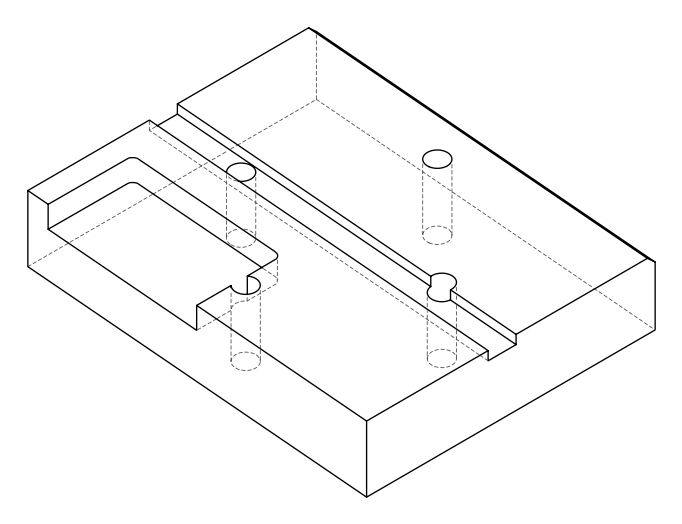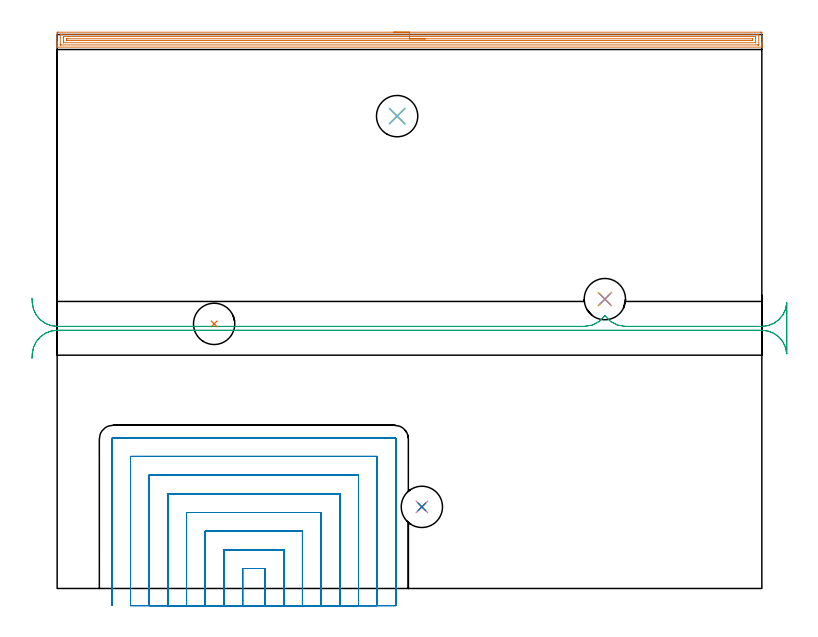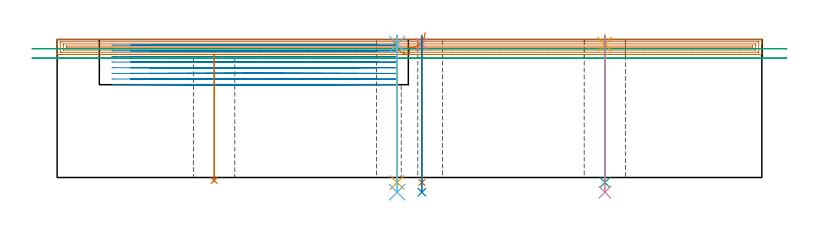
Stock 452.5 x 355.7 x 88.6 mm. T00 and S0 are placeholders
(PLAN: 13 operations, 10 tool changes, 74 min)
(1 AREA_MILL | FG_CHAMFER_SURFACE | UGT0205_001 | 14.68 min | 20849 mm3)
(2 MILL_SLOT | SLOT_PARTIAL_RECTANGULAR | UGT0201_008 | Follow Part, ap 4, ae 75% | 52.31 min | 602057 mm3)
(3 MILL_RECTANGULAR_SLOT | SLOT_RECTANGULAR | UGT0201_004 | Follow Part, ap 8, ae 75% | 4.21 min | 187301 mm3)
(4 SPOT_DRILL | STEP1HOLE | NXT0321_9005460120000 | 0.05 min | 187 mm3)
(5 SPOT_DRILL_1 | STEP1HOLE_1 | NXT0321_9005460120000 | 0.05 min | 6 mm3)
(6 SPOT_DRILL_2 | STEP1HOLE_2 | NXT0321_9005460120000 | 0.05 min | 196 mm3)
(7 DRILL_THROUGH_HOLE_INTO_CENTER | STEP1HOLE | NXT0301_065 | 0.38 min | 5963 mm3)
(8 DRILL_TO_ENLARGE_THROUGH_HOLE | STEP1HOLE | UGT0301_388 | 0.4 min | 40895 mm3)
(9 DRILL_THROUGH_HOLE_INTO_CENTER_1 | STEP1HOLE_1 | NXT0301_065 | 0.38 min | 5238 mm3)
(10 DRILL_TO_ENLARGE_THROUGH_HOLE_1 | STEP1HOLE_1 | UGT0301_388 | 0.4 min | 39218 mm3)
(11 DRILL_THROUGH_HOLE_INTO_CENTER_2 | STEP1HOLE_2 | NXT0301_065 | 0.38 min | 5968 mm3)
(12 DRILL_TO_ENLARGE_THROUGH_HOLE_2 | STEP1HOLE_2 | UGT0301_388 | 0.4 min | 42669 mm3)
(13 INDEXABLE_INSERT_DRILL_THROUGH_HOLE_FROM_SOLID | STEP1HOLE_3 | NXT0302_024 | 0.33 min | 42280 mm3)
(TOOL UGT0205_001 | Chamfer Mill 20 x 3 x 45 deg. | D20 FL50 Z2)
(TOOL UGT0201_008 | End Mill 16 mm | D16 FL32 Z4)
(TOOL UGT0201_004 | End Mill 32 mm | D32 FL53 Z6)
(TOOL NXT0321_9005460120000 | NC Spot Drill, 142deg, 12mm, Carbide, Uncoated | D12 PA142 FL30 Z2)
(TOOL NXT0301_065 | Carbide Drill 9.4mm [860.1-0940-075A1-MM 2214] | D9.4 PA140 FL98 Z2)
(TOOL UGT0301_388 | Twist Drill 26.5 mm | D26.5 PA118 FL165 Z2)
(TOOL NXT0302_024 | Index. Insert Drill 26.5mm [880-D2650L32-03] | D26.5 PA176 FL80 Z2)
(OP 1 AREA_MILL)
G17 G21 G94 G90
T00 M6
G54
G17 G0 G90 X216.25 Y357.2 S1061 M3
G43 Z98.6 H0
Z89.
G94 G1 X216.288 Z88.128 F250.
X216.402 Z87.264
X216.591 Z86.412
X216.853 Z85.58
X217.187 Z84.774
X217.59 Z84.
X218.058 Z83.264
X218.59 Z82.572
X219.179 Z81.929
X219.822 Z81.34
X220.514 Z80.809
X221.25 Z80.34
X222.024 Z79.937
X222.83 Z79.603
X223.662 Z79.341
X224.513 Z79.152
X225.378 Z79.038
X226.25 Z79.
X451.879 Y357.199 Z79.001
X452.29 Y357.196 Z79.002
X452.49 Y357.192 Z79.005
X452.5 Y356.792 Z79.406
Y350.643 Z85.551
Y350.108 Z86.089
Y349.765 Z86.431
Y349.229 Z86.967
Y348.887 Z87.308
Y348.201 Z87.999
Y347.919 Z88.281
X452.498 Y347.757 Z88.435
X452.49 Y347.602 Z88.588
X452.325 Y347.6 Z88.6
X0.174
X0.01 Y347.602 Z88.588
X0.002 Y347.757 Z88.435
X0. Y347.919 Z88.281
Y348.201 Z87.999
Y348.887 Z87.308
Y350.108 Z86.089
Y350.643 Z85.551
Y351.254 Z84.941
Y356.524 Z79.673
X0.003 Y356.792 Z79.406
X0.01 Y357.192 Z79.005
X0.21 Y357.196 Z79.002
X0.621 Y357.2 Z79.
X226.25
Y355.786 Z80.414
X450.092 Y355.785 Z80.415
X450.223 Y355.784 Z80.416
X450.451 Y355.779 Z80.421
X450.491 Y355.771 Z80.429
X450.496 Y355.74 Z80.46
X450.498 Y355.708 Z80.492
X450.5 Y355.512 Z80.688
Y349.23 Z86.97
X450.498 Y349.123 Z87.077
X450.493 Y349.052 Z87.148
X450.488 Y349.02 Z87.18
X450.472 Y349.019 Z87.181
X450.092 Y349.015 Z87.185
X449.962 Y349.014 Z87.186
X2.408 Y349.015 Z87.185
X2.277 Y349.016 Z87.184
X2.049 Y349.021 Z87.179
X2.009 Y349.029 Z87.171
X2.004 Y349.06 Z87.14
X2.002 Y349.092 Z87.108
X2. Y349.288 Z86.912
Y355.57 Z80.63
X2.002 Y355.677 Z80.523
X2.007 Y355.748 Z80.452
X2.012 Y355.78 Z80.42
X2.028 Y355.781 Z80.419
X2.408 Y355.785 Z80.415
X2.538 Y355.786 Z80.414
X226.25
Y354.372 Z81.828
X448.377 Y354.371 Z81.829
X448.435 Y354.37 Z81.83
X448.473 Y354.367 Z81.833
X448.488 Y354.365 Z81.835
X448.49 Y354.348 Z81.852
X448.497 Y354.157 Z82.043
X448.499 Y353.965 Z82.235
X448.5 Y353.278 Z82.922
Y351.33 Z84.87
X448.497 Y350.643 Z85.557
X448.493 Y350.458 Z85.742
X448.487 Y350.435 Z85.765
X448.467 Y350.433 Z85.767
X448.414 Y350.43 Z85.77
X448.304 Y350.429 Z85.771
X4.123
X4.065 Y350.43 Z85.77
X4.027 Y350.433 Z85.767
X4.012 Y350.435 Z85.765
X4.01 Y350.452 Z85.748
X4.003 Y350.643 Z85.557
X4.001 Y350.835 Z85.365
X4. Y351.522 Z84.678
Y353.47 Z82.73
X4.003 Y354.157 Z82.043
X4.007 Y354.342 Z81.858
X4.013 Y354.365 Z81.835
X4.033 Y354.367 Z81.833
X4.086 Y354.369 Z81.831
X4.196 Y354.371 Z81.829
X226.25 Y354.372 Z81.828
Y352.957 Z83.243
X446.359
X446.437 Y352.955 Z83.245
X446.473 Y352.953 Z83.247
X446.489 Y352.951 Z83.249
X446.491 Y352.933 Z83.267
X446.495 Y352.83 Z83.37
X446.5 Y352.417 Z83.783
Y352.4 Z83.8
X446.493 Y351.969 Z84.231
X446.49 Y351.863 Z84.337
X446.481 Y351.849 Z84.351
X446.448 Y351.847 Z84.353
X446.38 Y351.845 Z84.355
X446.19 Y351.843 Z84.357
X6.141
X6.063 Y351.845 Z84.355
X6.027 Y351.847 Z84.353
X6.011 Y351.849 Z84.351
X6.009 Y351.867 Z84.333
X6.005 Y351.97 Z84.23
X6. Y352.383 Z83.817
Y352.4 Z83.8
X6.007 Y352.831 Z83.369
X6.01 Y352.937 Z83.263
X6.019 Y352.951 Z83.249
X6.052 Y352.953 Z83.247
X6.12 Y352.955 Z83.245
X6.31 Y352.957 Z83.243
X226.25
X227.122 Z83.281
X227.986 Z83.395
X228.838 Z83.583
X229.67 Z83.846
X230.476 Z84.18
X231.25 Z84.582
X231.986 Z85.051
X232.678 Z85.582
X233.321 Z86.172
X233.91 Z86.815
X234.441 Z87.507
X234.91 Z88.243
X235.313 Z89.017
X235.647 Z89.822
X235.909 Z90.654
X236.098 Z91.506
X236.212 Z92.371
X236.25 Z93.243
G0 Z98.6
M5
M2
(OP 2 MILL_SLOT)
G17 G21 G94 G90
T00 M6
G54
G17 G0 G90 X133.5 Y-11. S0 M3
G43 Z98.6 H0
Z84.975
G94 G1 Y-8. F250.
Y12.8 F500.
X119.1
Y-8.
Y-11. F250.
X145.5
Y-8.
Y24.8 F500.
X107.1
Y-8.
Y-11. F250.
X157.5
Y-8.
Y36.8 F500.
X95.1
Y-8.
Y-11. F250.
X169.5
Y-8.
Y48.8 F500.
X83.1
Y-8.
Y-11. F250.
X181.5
Y-8.
Y60.8 F500.
X71.1
Y-8.
Y-11. F250.
X193.5
Y-8.
Y72.8 F500.
X59.1
Y-8.
Y-11. F250.
X205.5
Y-8.
Y84.8 F500.
X47.1
Y-8.
Y-11. F250.
X217.5
Y-8.
Y95.9 F500.
G3 X216.6 Y96.8 R0.9
G1 X36.
G3 X35.1 Y95.9 R0.9
G1 Y-8.
Y-11. F250.
G0 X133.5 Z81.35
G1 Y-8.
Y12.8 F500.
X119.1
Y-8.
Y-11. F250.
X145.5
Y-8.
Y24.8 F500.
X107.1
Y-8.
Y-11. F250.
X157.5
Y-8.
Y36.8 F500.
X95.1
Y-8.
Y-11. F250.
X169.5
Y-8.
Y48.8 F500.
X83.1
Y-8.
Y-11. F250.
X181.5
Y-8.
Y60.8 F500.
X71.1
Y-8.
Y-11. F250.
X193.5
Y-8.
Y72.8 F500.
X59.1
Y-8.
Y-11. F250.
X205.5
Y-8.
Y84.8 F500.
X47.1
Y-8.
Y-11. F250.
X217.5
Y-8.
Y95.9 F500.
G3 X216.6 Y96.8 R0.9
G1 X36.
G3 X35.1 Y95.9 R0.9
G1 Y-8.
Y-11. F250.
G0 X133.5 Z77.725
G1 Y-8.
Y12.8 F500.
X119.1
Y-8.
Y-11. F250.
X145.5
Y-8.
Y24.8 F500.
X107.1
Y-8.
Y-11. F250.
X157.5
Y-8.
Y36.8 F500.
X95.1
Y-8.
Y-11. F250.
X169.5
Y-8.
Y48.8 F500.
X83.1
Y-8.
Y-11. F250.
X181.5
Y-8.
Y60.8 F500.
X71.1
Y-8.
Y-11. F250.
X193.5
Y-8.
Y72.8 F500.
X59.1
Y-8.
Y-11. F250.
X205.5
Y-8.
Y84.8 F500.
X47.1
Y-8.
Y-11. F250.
X217.5
Y-8.
Y95.9 F500.
G3 X216.6 Y96.8 R0.9
G1 X36.
G3 X35.1 Y95.9 R0.9
G1 Y-8.
Y-11. F250.
G0 X133.5 Z74.1
G1 Y-8.
Y12.8 F500.
X119.1
Y-8.
Y-11. F250.
X145.5
Y-8.
Y24.8 F500.
X107.1
Y-8.
Y-11. F250.
X157.5
Y-8.
Y36.8 F500.
X95.1
Y-8.
Y-11. F250.
X169.5
Y-8.
Y48.8 F500.
X83.1
Y-8.
Y-11. F250.
X181.5
Y-8.
Y60.8 F500.
X71.1
Y-8.
Y-11. F250.
X193.5
Y-8.
Y72.8 F500.
X59.1
Y-8.
Y-11. F250.
X205.5
Y-8.
Y84.8 F500.
X47.1
Y-8.
Y-11. F250.
X217.5
Y-8.
Y95.9 F500.
G3 X216.6 Y96.8 R0.9
G1 X36.
G3 X35.1 Y95.9 R0.9
G1 Y-8.
Y-11. F250.
G0 X133.5 Z70.475
G1 Y-8.
Y12.8 F500.
X119.1
Y-8.
Y-11. F250.
X145.5
Y-8.
Y24.8 F500.
X107.1
Y-8.
Y-11. F250.
X157.5
Y-8.
Y36.8 F500.
X95.1
Y-8.
Y-11. F250.
X169.5
Y-8.
Y48.8 F500.
X83.1
Y-8.
Y-11. F250.
X181.5
Y-8.
Y60.8 F500.
X71.1
Y-8.
Y-11. F250.
X193.5
Y-8.
Y72.8 F500.
X59.1
Y-8.
Y-11. F250.
X205.5
Y-8.
Y84.8 F500.
X47.1
Y-8.
Y-11. F250.
X217.5
Y-8.
Y95.9 F500.
G3 X216.6 Y96.8 R0.9
G1 X36.
G3 X35.1 Y95.9 R0.9
G1 Y-8.
Y-11. F250.
G0 X133.5 Z66.85
G1 Y-8.
Y12.8 F500.
X119.1
Y-8.
Y-11. F250.
X145.5
Y-8.
Y24.8 F500.
X107.1
Y-8.
Y-11. F250.
X157.5
Y-8.
Y36.8 F500.
X95.1
Y-8.
Y-11. F250.
X169.5
Y-8.
Y48.8 F500.
X83.1
Y-8.
Y-11. F250.
X181.5
Y-8.
Y60.8 F500.
X71.1
Y-8.
Y-11. F250.
X193.5
Y-8.
Y72.8 F500.
X59.1
Y-8.
Y-11. F250.
X205.5
Y-8.
Y84.8 F500.
X47.1
Y-8.
Y-11. F250.
X217.5
Y-8.
Y95.9 F500.
G3 X216.6 Y96.8 R0.9
G1 X36.
G3 X35.1 Y95.9 R0.9
G1 Y-8.
Y-11. F250.
G0 X133.5 Z63.225
G1 Y-8.
Y12.8 F500.
X119.1
Y-8.
Y-11. F250.
X145.5
Y-8.
Y24.8 F500.
X107.1
Y-8.
Y-11. F250.
X157.5
Y-8.
Y36.8 F500.
X95.1
Y-8.
Y-11. F250.
X169.5
Y-8.
Y48.8 F500.
X83.1
Y-8.
Y-11. F250.
X181.5
Y-8.
Y60.8 F500.
X71.1
Y-8.
Y-11. F250.
X193.5
Y-8.
Y72.8 F500.
X59.1
Y-8.
Y-11. F250.
X205.5
Y-8.
Y84.8 F500.
X47.1
Y-8.
Y-11. F250.
X217.5
Y-8.
Y95.9 F500.
G3 X216.6 Y96.8 R0.9
G1 X36.
G3 X35.1 Y95.9 R0.9
G1 Y-8.
Y-11. F250.
G0 X133.5 Z59.6
G1 Y-8.
Y12.8 F500.
X119.1
Y-8.
Y-11. F250.
X145.5
Y-8.
Y24.8 F500.
X107.1
Y-8.
Y-11. F250.
X157.5
Y-8.
Y36.8 F500.
X95.1
Y-8.
Y-11. F250.
X169.5
Y-8.
Y48.8 F500.
X83.1
Y-8.
Y-11. F250.
X181.5
Y-8.
Y60.8 F500.
X71.1
Y-8.
Y-11. F250.
X193.5
Y-8.
Y72.8 F500.
X59.1
Y-8.
Y-11. F250.
X205.5
Y-8.
Y84.8 F500.
X47.1
Y-8.
Y-11. F250.
X217.5
Y-8.
Y95.9 F500.
G3 X216.6 Y96.8 R0.9
G1 X36.
G3 X35.1 Y95.9 R0.9
G1 Y-8.
Y-11. F250.
G0 Z98.6
M5
M2
(OP 3 MILL_RECTANGULAR_SLOT)
G17 G21 G94 G90
T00 M6
G54
G17 G0 G90 X-16.154 Y147.785 S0 M3
G43 Z98.6 H0
Z82.65
G94 G1 X-15.97 Y150.779 F250.
G2 X0. Y165.8 R16. F500.
G1 X452.5
G2 X468.47 Y150.779 R16.
G1 X468.5
Y183.321
X468.47
G2 X452.5 Y168.3 R16.
G1 X364.865
G2 X351.7 Y175.207 R16.
X338.535 Y168.3 R16.
G1 X0.
G2 X-15.97 Y183.321 R16.
G1 X-16.154 Y186.315 F250.
G0 Y147.785 Z76.7
G1 X-15.97 Y150.779
G2 X0. Y165.8 R16. F500.
G1 X452.5
G2 X468.47 Y150.779 R16.
G1 X468.5
Y183.321
X468.47
G2 X452.5 Y168.3 R16.
G1 X364.865
G2 X351.7 Y175.207 R16.
X338.535 Y168.3 R16.
G1 X0.
G2 X-15.97 Y183.321 R16.
G1 X-16.154 Y186.315 F250.
G0 Z98.6
M5
M2
(OP 4 SPOT_DRILL)
G17 G21 G94 G90
T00 M6
G54
G17 G0 G90 X234.2 Y52.4 S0 M3
G43 Z98.6 H0
G94 G81 G98 Z85.6 F250. R91.6
G80
M5
M2
(OP 5 SPOT_DRILL_1)
G17 G21 G94 G90
T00 M6
G54
G17 G0 G90 X351.7 Y185.8 S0 M3
G43 Z98.6 H0
G94 G81 G98 Z85.6 F250. R91.6
G80
M5
M2
(OP 6 SPOT_DRILL_2)
G17 G21 G94 G90
T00 M6
G54
G17 G0 G90 X218.3 Y303.3 S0 M3
G43 Z98.6 H0
G94 G81 G98 Z85.6 F250. R91.6
G80
M5
M2
(OP 7 DRILL_THROUGH_HOLE_INTO_CENTER)
G17 G21 G94 G90
T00 M6
G54
G17 G0 G90 X234.2 Y52.4 S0 M3
G43 Z98.6 H1
G94 G73 G98 Z-3.211 F250. Q9.181 R90.6
G80
M5
M2
(OP 8 DRILL_TO_ENLARGE_THROUGH_HOLE)
G17 G21 G94 G90
T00 M6
G54
G17 G0 G90 X234.2 Y52.4 S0 M3
G43 Z98.6 H0
G94 G73 G98 Z-9.461 F250. Q24.515 R90.6
G80
M5
M2
(OP 9 DRILL_THROUGH_HOLE_INTO_CENTER_1)
G17 G21 G94 G90
T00 M6
G54
G17 G0 G90 X351.7 Y185.8 S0 M3
G43 Z98.6 H1
G94 G73 G98 Z-3.211 F250. Q9.181 R90.6
G80
M5
M2
(OP 10 DRILL_TO_ENLARGE_THROUGH_HOLE_1)
G17 G21 G94 G90
T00 M6
G54
G17 G0 G90 X351.7 Y185.8 S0 M3
G43 Z98.6 H0
G94 G73 G98 Z-9.461 F250. Q24.515 R90.6
G80
M5
M2
(OP 11 DRILL_THROUGH_HOLE_INTO_CENTER_2)
G17 G21 G94 G90
T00 M6
G54
G17 G0 G90 X218.3 Y303.3 S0 M3
G43 Z98.6 H1
G94 G73 G98 Z-3.211 F250. Q9.181 R90.6
G80
M5
M2
(OP 12 DRILL_TO_ENLARGE_THROUGH_HOLE_2)
G17 G21 G94 G90
T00 M6
G54
G17 G0 G90 X218.3 Y303.3 S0 M3
G43 Z98.6 H0
G94 G73 G98 Z-9.461 F250. Q24.515 R90.6
G80
M5
M2
(OP 13 INDEXABLE_INSERT_DRILL_THROUGH_HOLE_FROM_SOLID)
G17 G21 G94 G90
T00 M6
G54
G17 G0 G90 X100.8 Y169.9 S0 M3
G43 Z98.6 H1
G94 G81 G98 Z-1.963 F250. R78.7
G80
M5
M2
